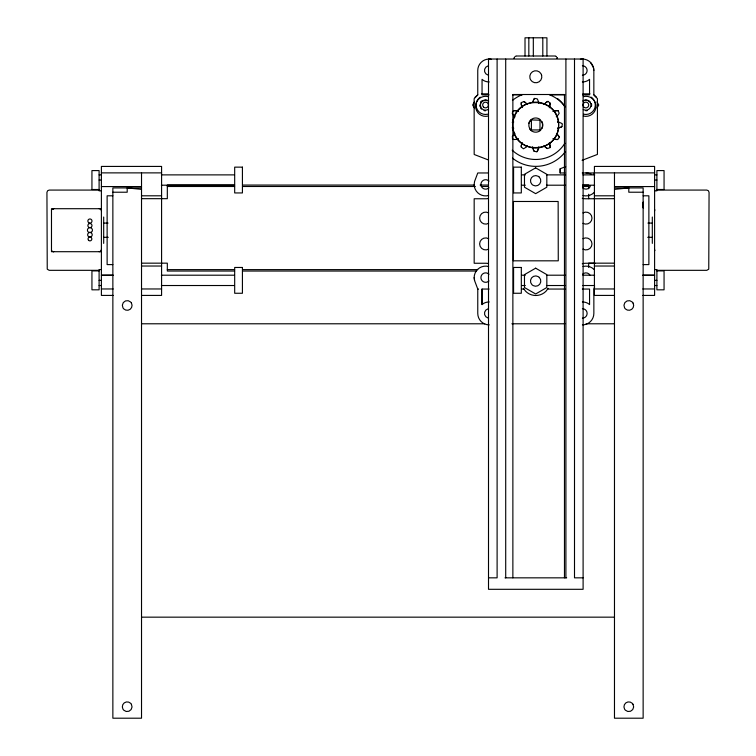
<?xml version="1.0" encoding="UTF-8"?>
<svg xmlns="http://www.w3.org/2000/svg" width="756" height="756" viewBox="0 0 756 756"><rect width="100%" height="100%" fill="white"/><g stroke="black" fill="none" stroke-linecap="round" stroke-linejoin="round"><path stroke-width="1.13" d="M489.227 301.956A11.463 11.463 0 0 0 483.49 303.487L482.063 304.592L482.063 289.057L489.123 289.057M539.982 130.675L539.992 119.486L539.245 118.919A7.116 7.116 0 0 0 532.139 118.919L531.392 119.486L531.392 130.675M522.009 142.544L521.309 145.596A13.92 13.92 0 0 0 521.271 147.051L523.398 148.8A13.92 13.92 0 0 0 525.477 147.552L526.809 146.38M549.3 107.777L550.075 104.564A13.92 13.92 0 0 0 550.113 103.109L547.987 101.361A14.298 14.298 0 0 0 546.267 102.362L544.396 103.978A7.078 7.078 0 0 0 544.093 104.347L543.97 104.498M532.574 147.042L533.49 150.038A13.92 13.92 0 0 0 534.19 151.313L536.902 151.767A14.298 14.298 0 0 0 537.894 150.038L538.811 147.042M512.199 122.292A8.703 8.703 0 0 1 512.955 122.085C515.913 94.273 559.327 97.118 558.627 125.08C559.327 153.043 515.913 155.897 512.955 128.076A8.703 8.703 0 0 1 512.199 127.868L513.73 128.199M532.678 102.457L533.49 100.123A14.298 14.298 0 0 1 534.483 98.393L537.195 98.847A13.92 13.92 0 0 1 537.894 100.123L538.811 103.118M594.651 286.93L593.857 289.057L593.857 313.419A11.463 11.463 0 0 1 582.394 324.882M512.36 112.086L513.721 110.659A13.92 13.92 0 0 1 515.176 110.697L518.238 111.397M556.425 133.481A7.078 7.078 0 0 1 556.879 133.859L558.41 135.655A14.298 14.298 0 0 1 559.412 137.375L557.663 139.501A13.92 13.92 0 0 1 556.208 139.463L552.995 138.688M474.39 101.966L472.632 105.018L474.295 107.891M597.098 107.891L598.752 105.018L596.994 101.966M491.22 59.204A11.463 11.463 0 0 0 477.754 70.497L477.764 94.859L474.144 98.705L474.182 154.489L488.423 159.97M512.974 135.655L514.392 133.963M548.213 288.338L545.936 291.306A14.336 14.336 0 0 1 525.666 291.306L523.388 288.338M556.274 116.802L556.425 116.689A7.078 7.078 0 0 0 556.879 116.301L558.155 114.865A13.542 13.542 0 0 0 559.166 113.258L558.202 110.688A14.298 14.298 0 0 0 556.208 110.697L552.995 111.472M475.061 97.288L477.764 94.859M514.864 56.672L515.885 56.076M540.72 130.108L539.245 131.242A7.116 7.116 0 0 1 532.139 131.242L530.665 130.108A7.116 7.116 0 0 1 529.531 128.633M558.315 128.095L560.65 127.282A13.92 13.92 0 0 0 561.925 126.583L562.379 123.871A13.92 13.92 0 0 0 560.262 122.699L557.484 121.943M522.009 107.626L521.309 104.564A14.298 14.298 0 0 1 521.3 102.57L523.87 101.606A13.92 13.92 0 0 1 525.118 102.362L526.998 103.978A7.078 7.078 0 0 1 527.301 104.347M549.376 142.544L550.075 145.596A14.298 14.298 0 0 1 550.085 147.59L547.514 148.554A13.92 13.92 0 0 1 546.267 147.798L544.575 146.38M53.77 208.703L53.203 208.779L53.77 208.703A2.277 2.277 0 0 0 52.155 209.374M512.36 138.102L513.182 139.473A13.92 13.92 0 0 0 515.611 139.425L518.238 138.764M512.445 100.406A37.12 37.12 0 0 1 520.704 95.341L521.98 94.859L512.587 94.859M520.704 95.341L521.98 94.85M564.855 172.963L560.168 172.963L560.168 168.749L565.649 166.641M582.082 160.319L597.429 154.422L597.429 98.649L593.847 94.859L593.847 70.497L593.46 67.53L590.493 62.389M512.804 122.122L513.73 121.962M557.484 128.218L558.07 128.142M614.477 189.359L628.803 187.923L628.803 192.222L643.139 192.222M477.679 289.057L478.472 289.057M542.383 37.8L525.014 37.8L525.014 56.001M516.471 56.001L554.913 56.001M481.43 93.848L488.461 93.848M582.923 93.848L589.954 93.848M489.104 94.859L482.054 94.859L482.054 79.323L483.49 80.419A11.463 11.463 0 0 0 489.227 81.96M564.893 94.859L549.631 94.85L550.897 95.341A37.12 37.12 0 0 1 565.252 106.662M582.498 94.859L589.548 94.859L589.548 79.323L588.111 80.419A11.463 11.463 0 0 1 582.385 81.96M101.398 172.878L161.586 172.878M488.215 172.963L477.764 172.963L474.57 181.468L474.173 184.436A11.463 11.463 0 0 0 488.612 195.511M582.233 172.963L593.847 172.963L594.641 175.09M594.414 172.878L654.601 172.878M99.102 174.882L101.455 174.882M161.368 174.882L234.199 174.882M521.801 174.882L525.325 174.882M546.475 174.882L565.271 174.882M582.885 174.882L594.632 174.882M654.545 174.882L656.898 174.882M99.102 180.041L101.398 180.041M654.601 180.041L656.898 180.041M234.596 185.059L167.322 185.059L167.322 198.677L141.523 198.677M242.856 185.059L474.192 185.059M480.088 185.059L488.357 185.059M582.772 185.059L588.678 185.059L588.678 188.707M161.368 185.201L234.199 185.201M521.801 185.201L525.325 185.201M546.475 185.201L565.271 185.201M582.885 185.201L594.632 185.201M167.322 186.486L234.596 186.486M242.856 186.486L475.373 186.486M481.27 186.486L488.357 186.486M582.772 186.486L588.678 186.486M101.398 186.571L141.523 186.571M614.477 186.571L654.601 186.571M141.523 187.923L112.861 187.923L112.861 718.2L141.523 718.2L141.523 172.878M614.477 187.923L643.139 187.923L643.139 718.2L614.477 718.2L614.477 172.878M99.102 189.501L91.939 189.501L91.939 170.582L99.102 170.582L99.102 190.833L101.398 190.833M656.898 189.501L664.061 189.501L664.061 170.582L656.898 170.582L656.898 190.833L654.601 190.833M99.102 190.077L49.206 190.077L47.6 190.748L46.938 192.364L47.241 269.183L49.206 270.327L99.102 270.327M656.898 190.077L706.794 190.077L708.4 190.748L709.062 192.364L708.759 269.183L706.794 270.327L656.898 270.327M112.861 192.222L127.197 192.222L127.197 187.923L141.523 189.359M112.861 195.804L107.125 195.804L107.125 264.6L112.861 264.6M141.523 195.804L161.586 195.804M594.414 195.804L614.477 195.804M643.139 195.804L648.875 195.804L648.875 264.6L643.139 264.6M614.477 198.677L585.966 198.762A14.336 14.336 0 0 1 582.252 198.28M101.398 208.703L51.484 208.703L51.484 251.701L101.398 251.701M103.685 223.086L108.061 223.086M647.939 223.086L652.315 223.086M103.685 237.318L108.278 237.318M647.722 237.318L652.315 237.318M141.523 263.164L167.322 263.164L167.322 271.045L234.596 271.045M614.477 263.164L588.678 263.164L588.678 267.463M595.133 263.258L585.966 263.258A14.336 14.336 0 0 0 582.252 263.75M141.523 266.027L161.586 266.027M594.414 266.027L614.477 266.027M101.398 269.571L99.102 269.571L99.102 289.822L91.939 289.822L91.939 270.903L99.102 270.903M167.322 269.618L234.596 269.618M242.856 269.618L477.735 269.618M654.601 269.571L656.898 269.571L656.898 289.822L664.061 289.822L664.061 270.903L656.898 270.903M242.856 271.045L476.554 271.045M101.455 275.203L113.202 275.203L101.398 275.269M161.368 275.203L234.199 275.203M521.801 275.203L525.325 275.203M546.475 275.203L565.271 275.203M582.885 275.203L594.632 275.203M654.545 275.203L642.798 275.203L654.601 275.269M99.102 280.363L101.398 280.363M654.601 280.363L656.898 280.363M99.102 285.522L101.455 285.522M161.368 285.522L234.199 285.522M521.801 285.522L525.325 285.522M546.475 285.522L565.271 285.522M582.885 285.522L594.632 285.522M654.545 285.522L656.898 285.522M101.398 288.962L113.202 288.962M141.523 288.962L161.586 288.962M521.593 289.057L523.946 289.057M547.665 289.057L565.072 289.057M582.347 289.057L589.557 289.057L589.557 304.592L588.121 303.487A11.463 11.463 0 0 0 582.394 301.956M594.414 288.962L614.477 288.962M642.798 288.962L654.601 288.962M113.202 295.416L101.398 295.416L101.398 166.424L161.586 166.424L161.586 295.416L141.523 295.416M614.477 295.416L594.414 295.416L594.414 166.424L654.601 166.424L654.601 295.416L642.798 295.416M141.523 323.785L484.738 323.785M511.869 323.785L564.94 323.785M586.165 323.785L614.477 323.785M488.508 577.839L497.108 577.839L497.108 59.025M504.989 577.839L566.698 577.839M583.103 577.839L574.503 577.839L574.503 59.025M141.523 617.161L614.477 617.161M53.203 251.625L53.61 251.625M555.509 56.076L556.52 56.672M515.11 116.802L514.959 116.689A7.078 7.078 0 0 1 514.505 116.301A8.703 8.703 0 0 1 513.948 115.744L513.23 114.865A13.92 13.92 0 0 1 512.218 113.258M593.847 94.859L596.541 97.288M543.97 145.662L544.093 145.814A7.078 7.078 0 0 0 544.471 146.267A8.703 8.703 0 0 0 545.029 146.825M488.612 266.518A11.463 11.463 0 0 0 474.173 277.584L474.57 280.561L477.764 289.057L477.764 313.419A11.463 11.463 0 0 0 489.227 324.882M474.173 277.584L474.57 280.552M652.315 217.019L652.315 243.385M588.678 194.245L588.678 198.677M565.904 59.025L565.904 577.839M564.467 577.839L564.467 94.509L512.87 94.509L512.87 577.839M560.168 168.749L560.168 172.963M546.928 56.001L546.928 37.8L542.808 37.8L542.808 56.001M533.32 37.8L533.32 56.001M528.831 37.8L528.831 56.001M505.707 59.025L505.707 577.839M482.063 289.057L482.063 304.592M103.685 217.019L103.685 243.385M582.952 238.698A6.02 6.02 0 0 1 591.986 243.905A6.02 6.02 0 0 1 582.952 249.121M488.65 249.121A6.02 6.02 0 0 1 479.625 243.905A6.02 6.02 0 0 1 488.65 238.698M488.65 223.322A6.02 6.02 0 0 1 479.625 218.115A6.02 6.02 0 0 1 488.65 212.899M582.952 212.899A6.02 6.02 0 0 1 591.986 218.115A6.02 6.02 0 0 1 582.952 223.322M582.621 274.248A4.725 4.725 0 0 1 590.058 275.222M488.99 187.771A4.725 4.725 0 0 1 482.3 187.771A4.725 4.725 0 0 1 482.3 181.09A4.725 4.725 0 0 1 488.99 181.09M590.53 185.655A4.725 4.725 0 0 1 582.621 187.771M488.99 280.93A4.725 4.725 0 0 1 482.3 280.93A4.725 4.725 0 0 1 482.3 274.248A4.725 4.725 0 0 1 488.99 274.248M582.999 266.518A11.463 11.463 0 0 1 594.074 269.486M488.442 263.532A14.336 14.336 0 0 0 485.645 263.258L474.173 263.258L474.173 198.762L485.645 198.762A14.336 14.336 0 0 0 488.442 198.488M594.074 192.544A11.463 11.463 0 0 1 582.999 195.511M585.966 172.963A11.463 11.463 0 0 1 591.693 174.504M582.394 308.684A4.725 4.725 0 0 1 587.119 313.419A4.725 4.725 0 0 1 582.394 318.144M487.998 317.983A4.725 4.725 0 0 1 487.998 308.845M487.998 75.061A4.725 4.725 0 0 1 487.998 65.923M580.391 59.204A11.463 11.463 0 0 1 593.847 70.497M582.385 65.763A4.725 4.725 0 0 1 587.11 70.497A4.725 4.725 0 0 1 582.385 75.222M565.252 151.852A37.12 37.12 0 0 1 512.445 158.099M583.367 96.636A10.036 10.036 0 0 1 596.002 106.322A10.036 10.036 0 0 1 583.367 116.018M488.244 116.018A10.036 10.036 0 0 1 475.609 106.322A10.036 10.036 0 0 1 488.244 96.636M480.429 103.317A6.02 6.02 0 0 1 488.65 101.115M582.952 101.106A6.02 6.02 0 0 1 590.219 102.069M488.111 109.488A5.16 5.16 0 0 1 481.884 108.666L481.062 107.598A5.16 5.16 0 0 1 488.111 100.548M487.752 114.213A9.459 9.459 0 0 1 478.435 98.762M479.011 98.167A9.459 9.459 0 0 1 480.296 97.137M555.773 110.735A13.92 13.92 0 0 1 558.202 110.688M533.311 100.51A13.92 13.92 0 0 1 534.483 98.393M545.908 102.608A13.92 13.92 0 0 1 547.987 101.361M564.902 143.243A34.398 34.398 0 0 1 512.181 150.189M557.512 98.488A34.398 34.398 0 0 1 564.902 106.917M550.037 145.161A13.92 13.92 0 0 1 550.085 147.59M558.164 135.296A13.92 13.92 0 0 1 559.412 137.375M521.347 104.999A13.92 13.92 0 0 1 521.3 102.57M538.074 149.65A13.92 13.92 0 0 1 536.902 151.767M521.281 147.051A13.542 13.542 0 0 1 521.347 145.161M521.527 144.037A8.703 8.703 0 0 1 521.735 143.271A7.078 7.078 0 0 1 521.933 142.723M518.049 138.839A7.078 7.078 0 0 1 517.501 139.038A8.703 8.703 0 0 1 516.735 139.246M512.218 136.902A13.542 13.542 0 0 1 513.23 135.296M513.948 134.417A8.703 8.703 0 0 1 514.505 133.859A7.078 7.078 0 0 1 514.959 133.481M513.532 128.18A7.078 7.078 0 0 1 512.955 128.076M512.955 122.085A7.078 7.078 0 0 1 513.532 121.981M513.721 110.659A13.542 13.542 0 0 1 515.611 110.735M538.48 101.578A8.703 8.703 0 0 1 538.688 102.343A7.078 7.078 0 0 1 538.792 102.92M532.697 102.343A8.703 8.703 0 0 1 532.904 101.578M547.514 148.554A13.542 13.542 0 0 1 545.908 147.543M532.593 147.24A7.078 7.078 0 0 0 532.697 147.817A8.703 8.703 0 0 0 532.904 148.582M534.19 151.313A13.542 13.542 0 0 1 533.311 149.65M526.356 146.825A8.703 8.703 0 0 0 526.913 146.267A7.078 7.078 0 0 0 527.301 145.814M538.48 148.582A8.703 8.703 0 0 0 538.688 147.817A7.078 7.078 0 0 0 538.792 147.24M518.049 111.321A7.078 7.078 0 0 0 517.501 111.123A8.703 8.703 0 0 0 516.735 110.915M523.87 101.606A13.542 13.542 0 0 1 525.477 102.618M521.527 106.123A8.703 8.703 0 0 0 521.735 106.889A7.078 7.078 0 0 0 521.933 107.437M549.858 106.123A8.703 8.703 0 0 1 549.65 106.889A7.078 7.078 0 0 1 549.451 107.437M557.437 115.744A8.703 8.703 0 0 1 556.879 116.301M544.575 103.997A8.703 8.703 0 0 1 545.133 103.44M550.113 103.109A13.542 13.542 0 0 1 550.037 104.999M554.649 110.915A8.703 8.703 0 0 0 553.883 111.123A7.078 7.078 0 0 0 553.335 111.321M526.356 103.336A8.703 8.703 0 0 1 526.913 103.893A22.935 22.935 0 0 1 558.429 128.076A8.703 8.703 0 0 0 559.194 127.868M559.194 122.292A8.703 8.703 0 0 0 558.429 122.085A7.078 7.078 0 0 0 557.852 121.981M561.925 126.583A13.542 13.542 0 0 1 560.262 127.462M557.852 128.18A7.078 7.078 0 0 0 558.429 128.076A22.935 22.935 0 0 1 521.735 143.271A22.935 22.935 0 0 1 526.913 103.893M557.663 139.501A13.542 13.542 0 0 1 555.773 139.425M553.335 138.839A7.078 7.078 0 0 0 553.883 139.038A8.703 8.703 0 0 0 554.649 139.246M556.879 133.859A8.703 8.703 0 0 1 557.437 134.417M549.858 144.037A8.703 8.703 0 0 0 549.65 143.271A7.078 7.078 0 0 0 549.451 142.723M485.532 110.773A5.755 5.755 0 0 1 484.038 110.574M481.459 109.091A5.755 5.755 0 0 1 480.542 107.891M479.975 106.511A5.755 5.755 0 0 1 479.776 105.018M480.542 102.136A5.755 5.755 0 0 1 481.459 100.945M591.419 103.525A5.755 5.755 0 0 1 591.419 106.511M587.346 110.574A5.755 5.755 0 0 1 585.853 110.773M541.854 121.527A7.116 7.116 0 0 1 541.854 128.633M528.822 123.237A7.116 7.116 0 0 1 530.665 120.053M583.273 100.548A5.16 5.16 0 0 1 590.323 107.598L589.5 108.666A5.16 5.16 0 0 1 583.273 109.488M592.95 98.762A9.459 9.459 0 0 1 583.632 114.213M591.088 97.137A9.459 9.459 0 0 1 592.373 98.167M654.904 250.567A2.277 2.277 0 0 1 654.601 249.423M654.601 210.981A2.277 2.277 0 0 1 654.904 209.847M53.761 251.701A2.277 2.277 0 0 1 52.155 251.03M101.398 249.423A2.277 2.277 0 0 1 101.096 250.567M100.728 251.03A2.277 2.277 0 0 1 99.121 251.701M99.121 208.703A2.277 2.277 0 0 1 100.728 209.374M101.096 209.847A2.277 2.277 0 0 1 101.398 210.981M643.139 202.258L643.139 207.985L643.158 202.258M513.456 201.483L513.343 260.82L558.268 260.82L558.145 201.483L513.456 201.483M514.269 57.721L514.193 58.278L514.269 57.721M531.213 119.921L530.825 120.213A6.88 6.88 0 0 0 530.825 129.947L540.559 129.947A6.88 6.88 0 0 0 540.559 120.213L531.213 119.921M535.654 167.86L524.475 174.305L524.475 187.204L535.654 193.659L546.824 187.204L546.824 174.305L535.654 167.86M535.654 268.182L524.475 274.626L524.475 287.526L535.654 293.98L546.824 287.526L546.824 274.626L535.654 268.182M91.183 232.328L88.679 232.328A2.495 2.495 0 0 1 88.017 228.567A2.495 2.495 0 0 1 91.845 228.567A2.495 2.495 0 0 1 91.183 232.328M90.465 227.565L89.397 227.565A2.06 2.06 0 0 1 88.244 224.39A2.06 2.06 0 0 1 91.618 224.39A2.06 2.06 0 0 1 90.465 227.565M89.926 232.498L89.34 232.574A2.287 2.287 0 0 0 88.055 236.089A2.287 2.287 0 0 0 91.797 236.089A2.287 2.287 0 0 0 90.522 232.574L89.926 232.498M583.103 59.025L488.508 59.025L488.508 589.302L583.103 589.302L583.103 59.025M242.421 167.142L234.681 167.142L234.681 192.941L242.421 192.941L242.421 167.142M521.319 167.142L513.579 167.142L513.579 192.941L521.319 192.941L521.319 167.142M242.421 267.463L234.681 267.463L234.681 293.262L242.421 293.262L242.421 267.463M521.319 267.463L513.579 267.463L513.579 293.262L521.319 293.262L521.319 267.463M539.302 177.112L538.234 176.29A5.16 5.16 0 0 0 531.997 184.407L533.074 185.229A5.16 5.16 0 0 0 539.302 177.112M539.302 277.433L538.234 276.611A5.16 5.16 0 0 0 531.997 284.728L533.074 285.551A5.16 5.16 0 0 0 539.302 277.433M633.027 303.005L632.252 302.003A4.876 4.876 0 0 0 624.588 307.881L625.363 308.892A4.876 4.876 0 0 0 633.027 303.005M633.027 704.299L632.252 703.288A4.876 4.876 0 0 0 624.588 709.175L625.363 710.177A4.876 4.876 0 0 0 633.027 704.299M131.412 303.005L130.637 302.003A4.876 4.876 0 0 0 122.973 307.881L123.748 308.892A4.876 4.876 0 0 0 131.412 303.005M131.412 704.299L130.637 703.288A4.876 4.876 0 0 0 122.973 709.175L123.748 710.177A4.876 4.876 0 0 0 131.412 704.299M557.191 58.297L557.115 57.721L557.191 58.297M541.617 75.213L541.012 73.757A6.02 6.02 0 0 0 529.984 78.322L530.589 79.777A6.02 6.02 0 0 0 541.617 75.213M584.416 107.503A2.863 2.863 0 0 0 588.716 105.018A2.863 2.863 0 0 0 584.416 102.532A2.863 2.863 0 0 0 584.416 107.503M483.509 107.04A2.863 2.863 0 0 0 488.3 105.755A2.863 2.863 0 0 0 484.785 102.249A2.863 2.863 0 0 0 483.509 107.04M88.896 222.812A2.06 2.06 0 0 0 91.996 221.026A2.06 2.06 0 0 0 88.896 219.24A2.06 2.06 0 0 0 88.896 222.812M88.584 240.323A1.909 1.909 0 0 0 91.778 239.472A1.909 1.909 0 0 0 89.435 237.129A1.909 1.909 0 0 0 88.584 240.323"/></g></svg>
